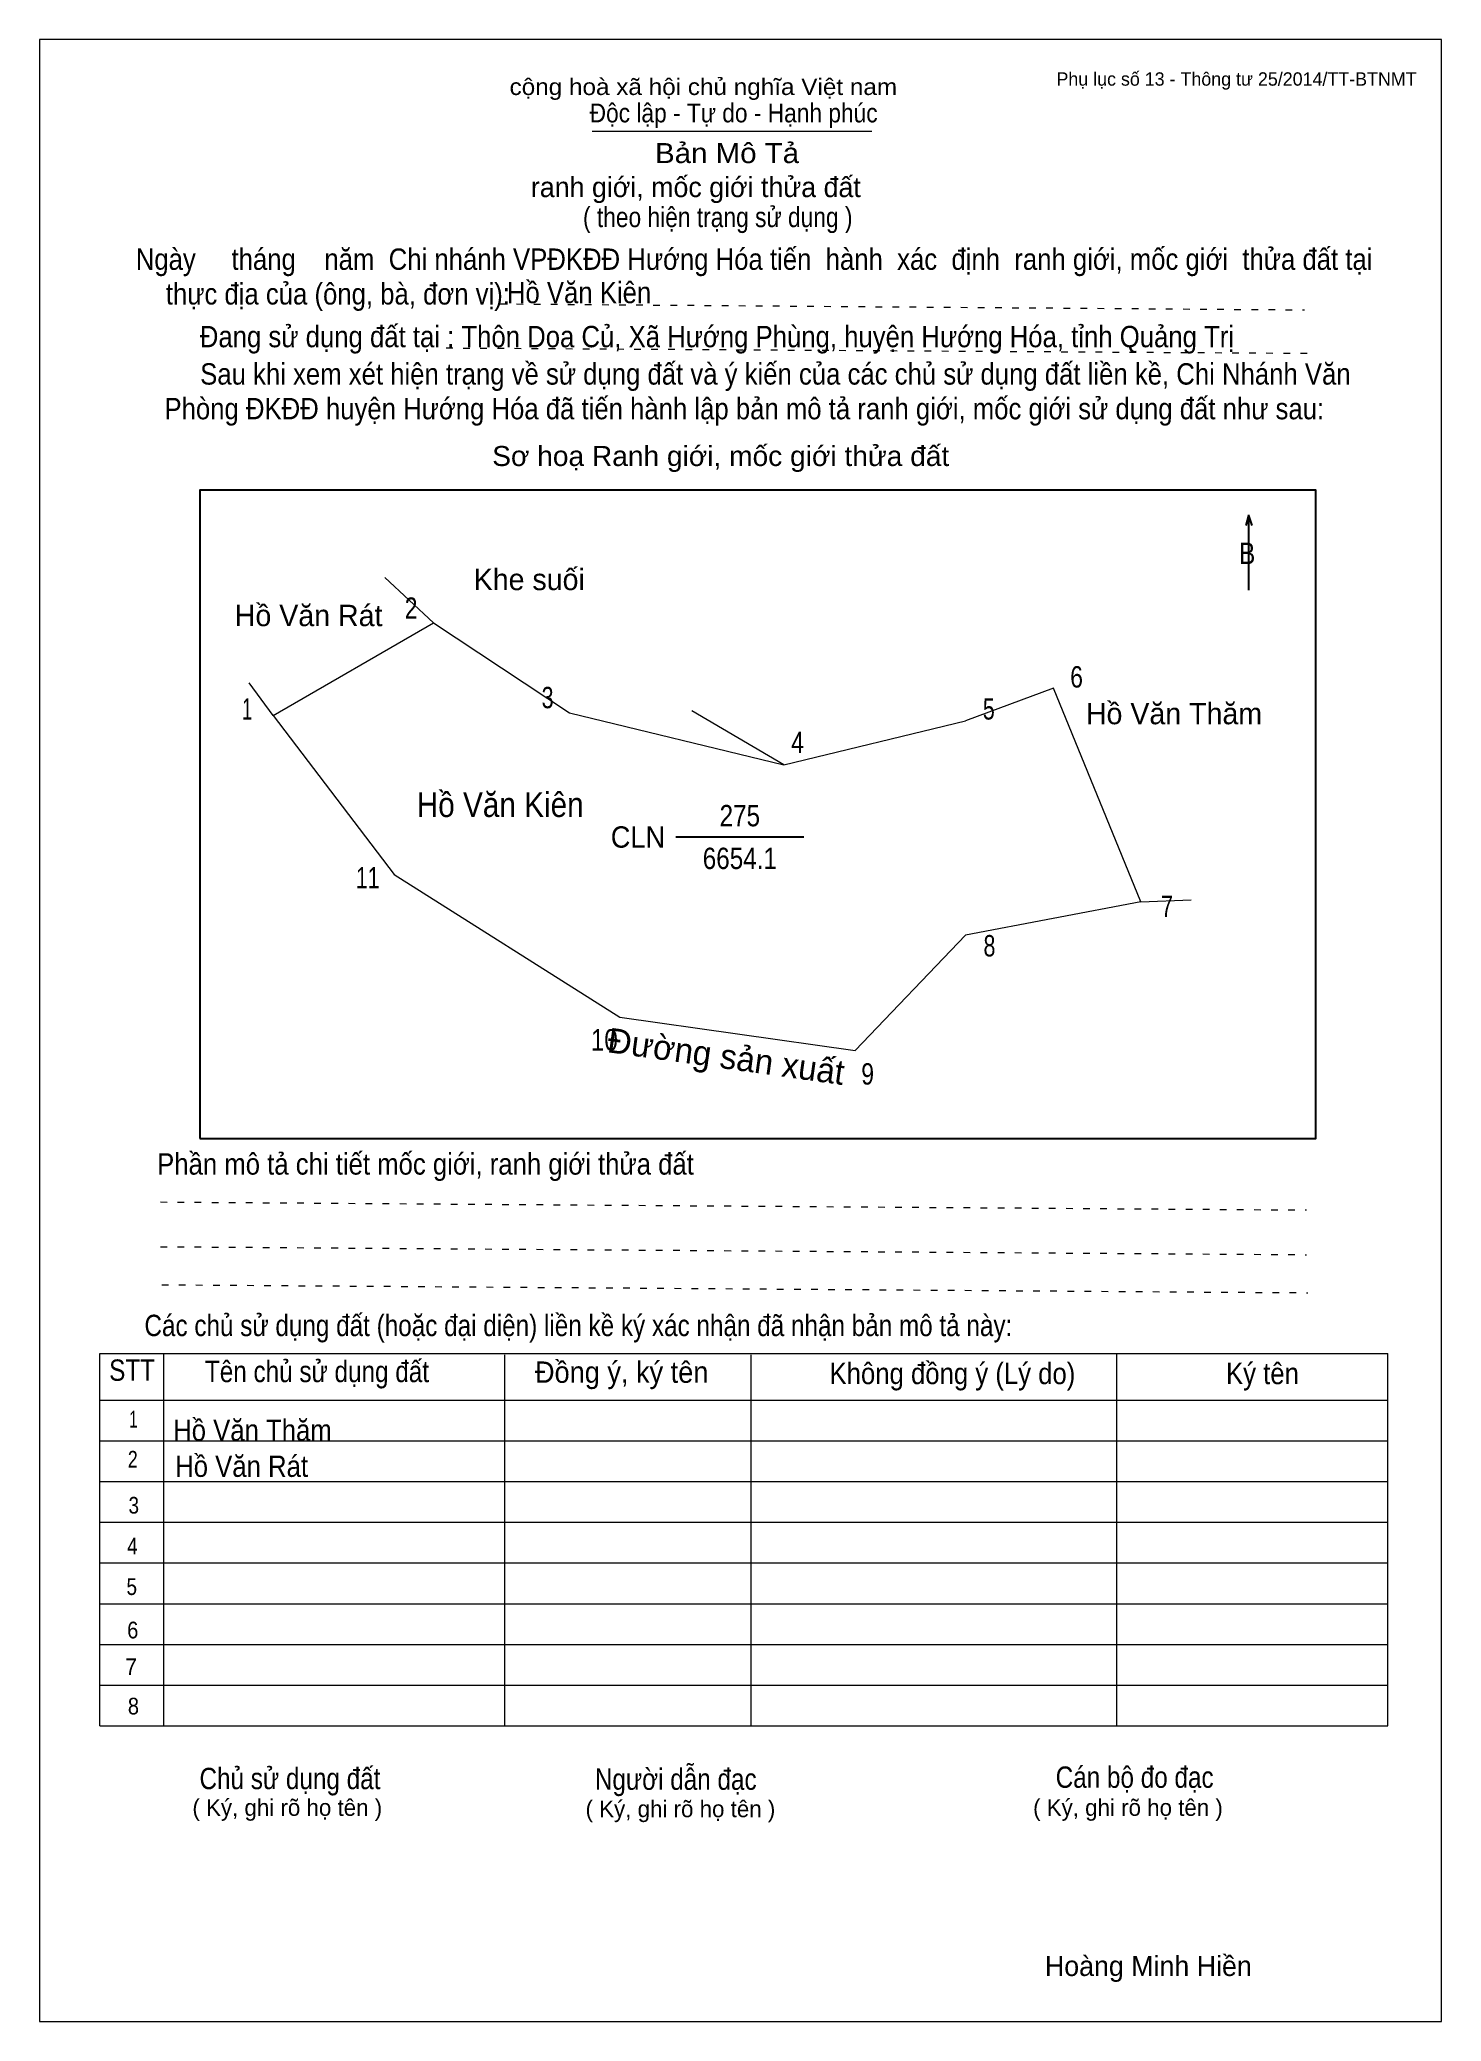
# Model space of a CAD drawing. Header units: centimetres. Extents: x 0 to 21, y 0 to 29.7.
import ezdxf
from ezdxf.enums import TextEntityAlignment as Align

# ---------------------------------------------------------------- set-up
doc = ezdxf.new("R2010")
doc.units = ezdxf.units.CM
doc.header["$LTSCALE"] = 0.13
doc.linetypes.add('DOTTED', pattern=[1.5, 0.3, -1.2])
for name, color, linetype, lineweight in [('1', 7, 'Continuous', 13), ('33', 7, 'Continuous', 25), ('6', 7, 'Continuous', 13), ('62', 7, 'Continuous', 13)]:
    doc.layers.add(name, color=color, linetype=linetype, lineweight=lineweight)
for name, color, linetype in [('2', 7, 'Continuous'), ('32', 7, 'Continuous'), ('34', 7, 'Continuous'), ('63', 7, 'Continuous')]:
    doc.layers.add(name, color=color, linetype=linetype)

msp = doc.modelspace()

# ---------------------------------------------------------------- linework, layer by layer
at = {"layer": '1'}
msp.add_lwpolyline([(21, 0), (21, 29.7), (0, 29.7), (0, 0)], close=True, dxfattribs=at)
at = {"layer": '33'}
msp.add_line((9.53, 17.75), (11.45, 17.75), dxfattribs=at)
at = {"layer": '6'}
for p, q in [((5.17, 21.64), (5.9, 20.96)), ((3.5, 19.57), (5.9, 20.96)), ((3.5, 19.57), (3.14, 20.06)), ((11.15, 18.83), (9.77, 19.64)), ((16.5, 16.78), (13.87, 16.28)), ((16.5, 16.78), (17.25, 16.81))]:
    msp.add_line(p, q, dxfattribs=at)
for points in [[(5.9, 20.96), (7.94, 19.61), (11.15, 18.83), (13.87, 19.49)], [(16.5, 16.78), (15.19, 19.98), (13.87, 19.49)], [(3.5, 19.57), (5.31, 17.19), (8.69, 15.05), (12.22, 14.55), (13.87, 16.28)]]:
    msp.add_lwpolyline(points, dxfattribs=at)
at = {"layer": '62'}
for p, q in [((8.28, 28.33), (12.47, 28.33)), ((0.9, 10.01), (20.2, 10.01)), ((0.9, 4.43), (0.9, 10.01)), ((1.86, 4.43), (1.86, 10.01)), ((6.97, 4.43), (6.97, 9.99)), ((10.66, 4.43), (10.66, 9.99)), ((16.14, 4.43), (16.14, 10.01)), ((20.2, 4.43), (20.2, 10.01)), ((0.9, 9.31), (20.2, 9.31)), ((0.9, 8.7), (20.2, 8.7)), ((0.9, 8.09), (20.2, 8.09)), ((0.9, 7.48), (20.2, 7.48)), ((0.9, 6.87), (20.2, 6.87)), ((0.9, 6.26), (20.2, 6.26)), ((0.9, 5.65), (20.2, 5.65)), ((0.9, 5.04), (20.2, 5.04)), ((0.9, 4.43), (20.2, 4.43))]:
    msp.add_line(p, q, dxfattribs=at)
at = {"layer": '62', "linetype": 'DOTTED'}
for p, q in [((6.89, 25.74), (18.95, 25.65)), ((6.09, 25.08), (19.04, 25)), ((1.81, 12.28), (18.98, 12.16)), ((1.81, 11.61), (18.98, 11.49)), ((1.83, 11.04), (19, 10.92))]:
    msp.add_line(p, q, dxfattribs=at)
at = {"layer": '62', "lineweight": 25}
for p, q in [((18.11, 22.58), (18.11, 21.45)), ((18.11, 22.57), (18.07, 22.42)), ((18.11, 22.57), (18.16, 22.42))]:
    msp.add_line(p, q, dxfattribs=at)
msp.add_lwpolyline([(2.4, 13.23), (19.12, 13.23), (19.12, 22.95), (2.4, 22.95)], close=True, dxfattribs=at)

# ---------------------------------------------------------------- texts
at = {"layer": '2', "width": 0.9}
msp.add_text('Hồ Văn Kiên', height=0.3701, dxfattribs=at).set_placement((6.9, 18.05), align=Align.CENTER)
at = {"layer": '2'}
msp.add_text('Đường sản xuất', height=0.3701, rotation=352.059, dxfattribs=at).set_placement((10.259, 14.28), align=Align.CENTER)
at = {"layer": '32'}
for s, width, p in [('2', 0.8, (5.565, 21.02)), ('6', 0.8, (15.535, 19.99)), ('3', 0.75, (7.61, 19.68)), ('1', 0.65, (3.11, 19.51)), ('5', 0.75, (14.22, 19.51)), ('4', 0.8, (11.355, 19.01)), ('11', 0.75, (4.915, 16.98)), ('7', 0.75, (16.89, 16.55)), ('8', 0.75, (14.23, 15.96)), ('10', 0.85, (8.46, 14.55)), ('9', 0.8, (12.405, 14.04))]:
    msp.add_text(s, height=0.32, dxfattribs=dict(at, width=width)).set_placement(p, align=Align.CENTER)
at = {"layer": '33'}
for s, p in [('Khe suối', (7.335, 21.45)), ('Khe suối', (7.335, 21.45)), ('Hồ Văn Rát', (4.03, 20.91)), ('Hồ Văn Thăm', (16.995, 19.44)), ('Hồ Văn Thăm', (16.995, 19.44))]:
    msp.add_text(s, height=0.32, dxfattribs=at).set_placement(p, align=Align.CENTER)
at = {"layer": '33', "width": 0.85}
for s, p in [('275', (10.49, 17.91)), ('6654.1', (10.49, 17.27))]:
    msp.add_text(s, height=0.32, dxfattribs=at).set_placement(p, align=Align.CENTER)
at = {"layer": '33', "width": 0.95}
msp.add_text('CLN', height=0.32, dxfattribs=at).set_placement((9.37, 17.59), align=Align.RIGHT)
at = {"layer": '34', "width": 0.9}
for s, p in [('Hồ Văn Kiên', (7, 25.75)), ('Hồ Văn Thăm', (2, 8.7)), ('Hồ Văn Rát', (2.03, 8.16))]:
    msp.add_text(s, height=0.32, dxfattribs=at).set_placement(p)
at = {"layer": '62'}
for s, height, width, p in [('cộng hoà xã hội chủ nghĩa Việt nam', 0.2474, 1.1, (7.04, 28.87)), ('Độc lập - Tự do - Hạnh phúc', 0.2828, 0.9, (8.24, 28.46)), ('Bản Mô Tả', 0.3, 1.1, (9.22, 27.85)), ('( theo hiện trạng sử dụng )', 0.3, 0.85, (8.14, 26.89)), ('Ngày     tháng    năm  Chi nhánh VPĐKĐĐ Hướng Hóa tiến  hành  xác  định  ranh giới, mốc giới  thửa đất tại ', 0.32, 0.9, (1.44, 26.25)), ('thực địa của (ông, bà, đơn vị): ', 0.32, 0.9, (1.89, 25.73)), ('Đang sử dụng đất tại : Thôn Doa Củ, Xã Hướng Phùng, huyện Hướng Hóa, tỉnh Quảng Trị', 0.32, 0.9, (2.4, 25.09)), ('     Sau khi xem xét hiện trạng về sử dụng đất và ý kiến của các chủ sử dụng đất liền kề, Chi Nhánh Văn ', 0.32, 0.9, (1.87, 24.53)), ('Phòng ĐKĐĐ huyện Hướng Hóa đã tiến hành lập bản mô tả ranh giới, mốc giới sử dụng đất như sau:', 0.32, 0.9, (1.87, 24.01)), ('Sơ hoạ Ranh giới, mốc giới thửa đất', 0.3, 1.05, (6.78, 23.31)), ('B', 0.32, 0.85, (17.97, 21.84)), ('Phần mô tả chi tiết mốc giới, ranh giới thửa đất ', 0.32, 0.9, (1.76, 12.69)), ('Các chủ sử dụng đất (hoặc đại diện) liền kề ký xác nhận đã nhận bản mô tả này:', 0.32, 0.85, (1.57, 10.27))]:
    msp.add_text(s, height=height, dxfattribs=dict(at, width=width)).set_placement(p)
msp.add_text('ranh giới, mốc giới thửa đất', height=0.3, dxfattribs=at).set_placement((7.36, 27.34))
for s, height, width, p in [('STT', 0.32, 0.85, (1.385, 9.6)), ('Tên chủ sử dụng đất', 0.32, 0.85, (4.155, 9.58)), ('Đồng ý, ký tên', 0.32, 0.95, (8.72, 9.57)), ('Không đồng ý (Lý do)', 0.32, 0.9, (13.675, 9.55)), ('Ký tên', 0.32, 0.9, (18.32, 9.55)), ('1', 0.25, 0.7, (1.405, 8.9)), ('2', 0.25, 0.8, (1.395, 8.3)), ('3', 0.25, 0.85, (1.41, 7.61)), ('4', 0.25, 0.85, (1.39, 7)), ('5', 0.25, 0.85, (1.38, 6.39)), ('6', 0.25, 0.9, (1.395, 5.74)), ('7', 0.25, 0.95, (1.37, 5.19)), ('8', 0.25, 0.9, (1.405, 4.6)), ('Người dẫn đạc', 0.32, 0.85, (9.53, 3.47)), ('Chủ sử dụng đất', 0.32, 0.85, (3.75, 3.48)), ('Cán bộ đo đạc', 0.32, 0.85, (16.405, 3.5))]:
    msp.add_text(s, height=height, dxfattribs=dict(at, width=width)).set_placement(p, align=Align.CENTER)
for p in [(3.71, 3.08), (9.6, 3.06), (16.305, 3.08)]:
    msp.add_text('( Ký, ghi rõ họ tên )', height=0.25, dxfattribs=at).set_placement(p, align=Align.CENTER)
at = {"layer": '63'}
msp.add_text('Phụ lục số 13 - Thông tư 25/2014/TT-BTNMT', height=0.2, dxfattribs=at).set_placement((20.63, 29.01), align=Align.RIGHT)
msp.add_text('Hoàng Minh Hiền', height=0.3, dxfattribs=at).set_placement((16.61, 0.68), align=Align.CENTER)

doc.saveas('drawing.dxf')
